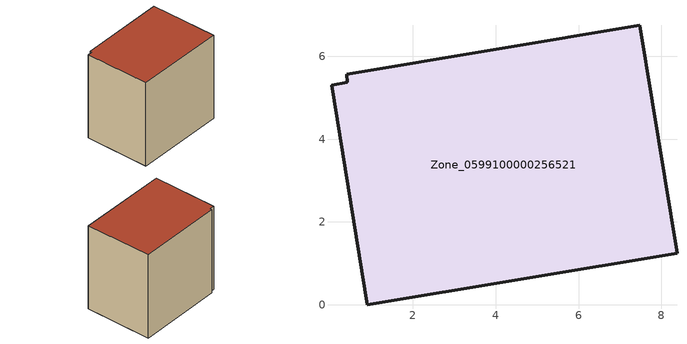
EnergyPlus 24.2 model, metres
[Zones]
Zone_0599100000256521
 floor ground (C_G): 0.03,5.31 0.41,5.38 0.4,5.57 7.48,6.75 8.38,1.24 0.9,0 z0
 wall outside (C_F): 8.38,1.24 7.48,6.75 0.4,5.57 0.41,5.38 0.03,5.31 0.9,0 8.38,1.24 z0:7.38
 roof outside (C_R): 0.41,5.38 0.03,5.31 0.9,0 8.38,1.24 7.48,6.75 0.4,5.57 z7.38
[BUILDING]
Pand.0599100000256521: North Axis=0; Terrain=City; Loads Convergence Tolerance Value=0.04; Temperature Convergence Tolerance Value=0.4; Solar Distribution=FullExterior; Maximum Number of Warmup Days=25; Minimum Number of Warmup Days=1
[Site:Location]
Rotterdam.The.Hague.AP_ZH_NLD Design_Conditions: Latitude=51.96; Longitude=4.45; Time Zone=1; Elevation=-4.5
[SITE:GROUNDTEMPERATURE:BUILDINGSURFACE]
18, 18, 18, 18, 18, 18, 18, 18, 18, 18, 18, 18
[MATERIAL] Thermal Absorptance=0.9; Solar Absorptance=0.7; Visible Absorptance=0.7
Name | Roughness | Thickness | Conductivity | Density | Specific Heat
G.TC.1946 | MediumSmooth | 0.15 | 1 | 540 | 1210
F.TC.1946 | Rough | 0.3 | 0.857143 | 1920 | 840
R.TC.1946 | MediumRough | 0.2 | 0.909091 | 1500 | 1000
[CONSTRUCTION]
C_G: G.TC.1946
C_F: F.TC.1946
C_R: R.TC.1946
[ZONE]
Zone_0599100000256521: Type=1; Multiplier=1; Ceiling Height=Autocalculate; Volume=Autocalculate; Floor Area=autocalculate; Part of Total Floor Area=Yes
[ZONEINFILTRATION:DESIGNFLOWRATE]
Infil_Zone_0599100000256521: Zone or ZoneList or Space or SpaceList=Zone_0599100000256521; Schedule=AlwaysOn; Design Flow Rate Calculation Method=Flow/Area; Flow Rate per Floor Area=0.003; Constant Term Coefficient=1; Temperature Term Coefficient=0; Velocity Term Coefficient=0; Velocity Squared Term Coefficient=0
[HVACTEMPLATE:ZONE:IDEALLOADSAIRSYSTEM]
Zone_0599100000256521: Maximum Heating Supply Air Temperature=50; Minimum Cooling Supply Air Temperature=13; Maximum Heating Supply Air Humidity Ratio=0.0156; Minimum Cooling Supply Air Humidity Ratio=0.0077; Heating Limit=NoLimit; Cooling Limit=NoLimit; Dehumidification Control Type=ConstantSensibleHeatRatio; Cooling Sensible Heat Ratio=0.7; Dehumidification Setpoint=60; Humidification Control Type=None; Humidification Setpoint=30; Outdoor Air Method=None; Outdoor Air Flow Rate per Person=0.00944; Outdoor Air Flow Rate per Zone Floor Area=0; Outdoor Air Flow Rate per Zone=0; Demand Controlled Ventilation Type=None; Outdoor Air Economizer Type=NoEconomizer; Heat Recovery Type=None; Sensible Heat Recovery Effectiveness=0.7; Latent Heat Recovery Effectiveness=0.65
[ZONECONTROL:THERMOSTAT]
ThermostatControl_Zone_0599100000256521: Zone or ZoneList=Zone_0599100000256521; Control Type Schedule=DualSetpointControlType; Control 1=Thermostat_Zone_0599100000256521; Temperature Difference Between Cutout And Setpoint=0
[THERMOSTATSETPOINT:DUALSETPOINT]
Thermostat_Zone_0599100000256521: Heating Setpoint Temperature Schedule=HeatingSetpoint_Zone_0599100000256521; Cooling Setpoint Temperature Schedule=CoolingSetpoint_Zone_0599100000256521
[SCHEDULE:COMPACT]
HeatingSetpoint_Zone_0599100000256521: Through: 12/31, For: AllDays, Until: 24:00, 21
CoolingSetpoint_Zone_0599100000256521: Through: 12/31, For: AllDays, Until: 24:00, 24
DualSetpointControlType: Through: 12/31, For: AllDays, Until: 24:00, 4
AlwaysOn: Through: 12/31, For: AllDays, Until: 24:00, 1
